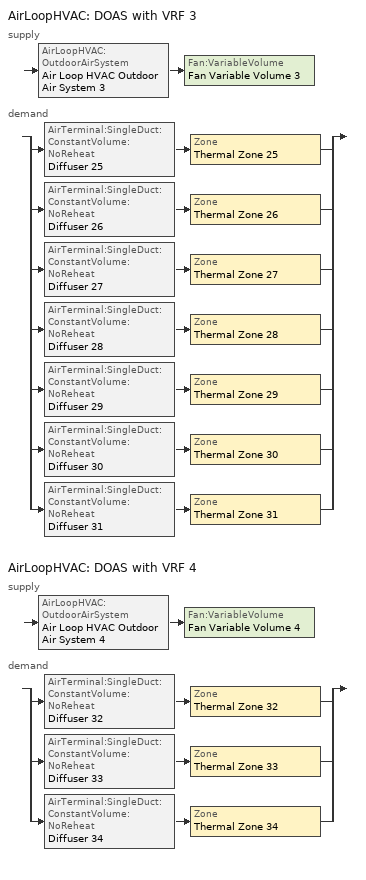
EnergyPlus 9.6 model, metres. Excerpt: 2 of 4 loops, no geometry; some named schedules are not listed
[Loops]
AirLoopHVAC 'DOAS with VRF 3'
 supply: AirLoopHVAC:OutdoorAirSystem 'Air Loop HVAC Outdoor Air System 3' > Fan:VariableVolume 'Fan Variable Volume 3'
 demand: split
  | AirTerminal:SingleDuct:ConstantVolume:NoReheat 'Diffuser 25' > Zone 'Thermal Zone 25'
  | AirTerminal:SingleDuct:ConstantVolume:NoReheat 'Diffuser 26' > Zone 'Thermal Zone 26'
  | AirTerminal:SingleDuct:ConstantVolume:NoReheat 'Diffuser 27' > Zone 'Thermal Zone 27'
  | AirTerminal:SingleDuct:ConstantVolume:NoReheat 'Diffuser 28' > Zone 'Thermal Zone 28'
  | AirTerminal:SingleDuct:ConstantVolume:NoReheat 'Diffuser 29' > Zone 'Thermal Zone 29'
  | AirTerminal:SingleDuct:ConstantVolume:NoReheat 'Diffuser 30' > Zone 'Thermal Zone 30'
  | AirTerminal:SingleDuct:ConstantVolume:NoReheat 'Diffuser 31' > Zone 'Thermal Zone 31'
AirLoopHVAC 'DOAS with VRF 4'
 supply: AirLoopHVAC:OutdoorAirSystem 'Air Loop HVAC Outdoor Air System 4' > Fan:VariableVolume 'Fan Variable Volume 4'
 demand: split
  | AirTerminal:SingleDuct:ConstantVolume:NoReheat 'Diffuser 32' > Zone 'Thermal Zone 32'
  | AirTerminal:SingleDuct:ConstantVolume:NoReheat 'Diffuser 33' > Zone 'Thermal Zone 33'
  | AirTerminal:SingleDuct:ConstantVolume:NoReheat 'Diffuser 34' > Zone 'Thermal Zone 34'
[Controller:MechanicalVentilation] Availability Schedule=Always On Discrete; Demand Controlled Ventilation=No; System Outdoor Air Method=ZoneSum
Name | Zone or ZoneList Name 1 | Design Specification Outdoor Air Object Name 1 | Zone or ZoneList Name 2 | Design Specification Outdoor Air Object Name 2 | Zone or ZoneList Name 3 | Design Specification Outdoor Air Object Name 3 | Zone or ZoneList Name 4 | Design Specification Outdoor Air Object Name 4 | Zone or ZoneList Name 5 | Design Specification Outdoor Air Object Name 5 | Zone or ZoneList Name 6 | Design Specification Outdoor Air Object Name 6 | Zone or ZoneList Name 7 | Design Specification Outdoor Air Object Name 7
Controller Mechanical Ventilation 3 | Thermal Zone 25 | Ventilation 25 | Thermal Zone 26 | Ventilation 26 | Thermal Zone 27 | Ventilation 27 | Thermal Zone 28 | Ventilation 28 | Thermal Zone 29 | Ventilation 29 | Thermal Zone 30 | Ventilation 30 | Thermal Zone 31 | Ventilation 31
Controller Mechanical Ventilation 4 | Thermal Zone 32 | Ventilation 32 | Thermal Zone 33 | Ventilation 33 | Thermal Zone 34 | Ventilation 34
[AirLoopHVAC] Design Supply Air Flow Rate m3/s=AutoSize; Design Return Air Flow Fraction of Supply Air Flow=1
DOAS with VRF 3; DOAS with VRF 4
[Sizing:System] Type of Load to Size On=VentilationRequirement; Design Outdoor Air Flow Rate m3/s=Autosize; Central Heating Maximum System Air Flow Ratio=Autosize; Preheat Design Temperature C=7; Preheat Design Humidity Ratio kgWater/kgDryAir=0.008; Precool Design Temperature C=12.8; Precool Design Humidity Ratio kgWater/kgDryAir=0.008; Central Cooling Design Supply Air Temperature C=12.8; Central Heating Design Supply Air Temperature C=12.8; Type of Zone Sum to Use=NonCoincident; 100% Outdoor Air in Cooling=Yes; 100% Outdoor Air in Heating=Yes; Central Cooling Design Supply Air Humidity Ratio kgWater/kgDryAir=0.0085; Central Heating Design Supply Air Humidity Ratio kgWater/kgDryAir=0.008; Cooling Supply Air Flow Rate Method=DesignDay; Cooling Supply Air Flow Rate m3/s=0; Cooling Supply Air Flow Rate Per Floor Area m3/s-m2=0.00996765; Cooling Fraction of Autosized Cooling Supply Air Flow Rate=1; Cooling Supply Air Flow Rate Per Unit Cooling Capacity m3/s-W=3.94755e-05; Heating Supply Air Flow Rate Method=DesignDay; Heating Supply Air Flow Rate m3/s=0; Heating Supply Air Flow Rate Per Floor Area m3/s-m2=0.00996765; Heating Fraction of Autosized Heating Supply Air Flow Rate=1; Heating Fraction of Autosized Cooling Supply Air Flow Rate=1; Heating Supply Air Flow Rate Per Unit Heating Capacity m3/s-W=3.15882e-05; System Outdoor Air Method=ZoneSum; Zone Maximum Outdoor Air Fraction dimensionless=1; Cooling Design Capacity Method=CoolingDesignCapacity; Cooling Design Capacity W=Autosize; Cooling Design Capacity Per Floor Area W/m2=234.7; Fraction of Autosized Cooling Design Capacity=1; Heating Design Capacity Method=HeatingDesignCapacity; Heating Design Capacity W=Autosize; Heating Design Capacity Per Floor Area W/m2=157; Fraction of Autosized Heating Design Capacity=1; Central Cooling Capacity Control Method=OnOff; Occupant Diversity=Autosize
DOAS with VRF 3; DOAS with VRF 4
[Controller:OutdoorAir] Minimum Outdoor Air Flow Rate m3/s=0; Maximum Outdoor Air Flow Rate m3/s=Autosize; Economizer Control Type=NoEconomizer; Economizer Control Action Type=ModulateFlow; Economizer Maximum Limit Dry-Bulb Temperature C=28; Economizer Maximum Limit Enthalpy J/kg=64000; Economizer Minimum Limit Dry-Bulb Temperature C=-100; Lockout Type=NoLockout; Minimum Limit Type=FixedMinimum; High Humidity Control=No; Control High Indoor Humidity Based on Outdoor Humidity Ratio=Yes; Heat Recovery Bypass Control Type=BypassWhenWithinEconomizerLimits
Name | Mechanical Ventilation Controller
Controller Outdoor Air 3 | Controller Mechanical Ventilation 3
Controller Outdoor Air 4 | Controller Mechanical Ventilation 4
[SetpointManager:MixedAir] Control Variable=Temperature
Name | Setpoint Node or NodeList
Node Air Deck 100% Outoor 3 OS Default SPM | Node Air Deck 100% Outoor 3
Node Air Deck 100% Outoor 4 OS Default SPM | Node Air Deck 100% Outoor 4
[Fan:VariableVolume] Availability Schedule=Always On Discrete hvac_library; Fan Power Minimum Flow Rate Input Method=FixedFlowRate; Fan Power Minimum Flow Fraction=0; Fan Power Minimum Air Flow Rate m3/s=0; Motor Efficiency=0.93; Motor In Airstream Fraction=1; Fan Power Coefficient 1=0.0407599; Fan Power Coefficient 2=0.088045; Fan Power Coefficient 3=-0.0729261; Fan Power Coefficient 4=0.94374; Fan Power Coefficient 5=0
Name | Fan Total Efficiency | Pressure Rise Pa | Maximum Flow Rate m3/s
Fan Variable Volume 3 | 0.62 | 1196 | 109.8
Fan Variable Volume 4 | 0.79 | 404 | Autosize
[SetpointManager:OutdoorAirReset] Control Variable=Temperature; Setpoint at Outdoor Low Temperature C=18; Outdoor Low Temperature C=10; Setpoint at Outdoor High Temperature C=18; Outdoor High Temperature C=24
Name | Setpoint Node or NodeList
OA Temp Reset 3 | Node Air Deck Supply 3
OA Temp Reset 4 | Node Air Deck Supply 4
[ZoneControl:Thermostat] Temperature Difference Between Cutout And Setpoint deltaC=0
Name | Zone or ZoneList | Control Type Schedule | Control 1
Thermal Zone 25 Thermostat | Thermal Zone 25 | Thermal Zone 25 Thermostat Schedule | Thermostat Setpoint Dual Setpoint 25
Thermal Zone 26 Thermostat | Thermal Zone 26 | Thermal Zone 26 Thermostat Schedule | Thermostat Setpoint Dual Setpoint 26
Thermal Zone 27 Thermostat | Thermal Zone 27 | Thermal Zone 27 Thermostat Schedule | Thermostat Setpoint Dual Setpoint 27
Thermal Zone 28 Thermostat | Thermal Zone 28 | Thermal Zone 28 Thermostat Schedule | Thermostat Setpoint Dual Setpoint 28
Thermal Zone 29 Thermostat | Thermal Zone 29 | Thermal Zone 29 Thermostat Schedule | Thermostat Setpoint Dual Setpoint 29
Thermal Zone 30 Thermostat | Thermal Zone 30 | Thermal Zone 30 Thermostat Schedule | Thermostat Setpoint Dual Setpoint 30
Thermal Zone 31 Thermostat | Thermal Zone 31 | Thermal Zone 31 Thermostat Schedule | Thermostat Setpoint Dual Setpoint 31
Thermal Zone 32 Thermostat | Thermal Zone 32 | Thermal Zone 32 Thermostat Schedule | Thermostat Setpoint Dual Setpoint 32
Thermal Zone 33 Thermostat | Thermal Zone 33 | Thermal Zone 33 Thermostat Schedule | Thermostat Setpoint Dual Setpoint 33
Thermal Zone 34 Thermostat | Thermal Zone 34 | Thermal Zone 34 Thermostat Schedule | Thermostat Setpoint Dual Setpoint 34
[ThermostatSetpoint:DualSetpoint]
Name | Heating Setpoint Temperature Schedule | Cooling Setpoint Temperature Schedule
Thermostat Setpoint Dual Setpoint 25 | HtgSetp 25 | ClgSetp 25
Thermostat Setpoint Dual Setpoint 26 | HtgSetp 26 | ClgSetp 26
Thermostat Setpoint Dual Setpoint 27 | HtgSetp 27 | ClgSetp 27
Thermostat Setpoint Dual Setpoint 28 | HtgSetp 28 | ClgSetp 28
Thermostat Setpoint Dual Setpoint 29 | HtgSetp 29 | ClgSetp 29
Thermostat Setpoint Dual Setpoint 30 | HtgSetp 30 | ClgSetp 30
Thermostat Setpoint Dual Setpoint 31 | HtgSetp 31 | ClgSetp 31
Thermostat Setpoint Dual Setpoint 32 | HtgSetp 32 | ClgSetp 32
Thermostat Setpoint Dual Setpoint 33 | HtgSetp 33 | ClgSetp 33
Thermostat Setpoint Dual Setpoint 34 | HtgSetp 34 | ClgSetp 34
[ZoneHVAC:TerminalUnit:VariableRefrigerantFlow] Terminal Unit Availability Schedule=Always On Discrete hvac_library; Cooling Supply Air Flow Rate m3/s=Autosize; No Cooling Supply Air Flow Rate m3/s=Autosize; Heating Supply Air Flow Rate m3/s=Autosize; No Heating Supply Air Flow Rate m3/s=Autosize; Cooling Outdoor Air Flow Rate m3/s=0; Heating Outdoor Air Flow Rate m3/s=0; No Load Outdoor Air Flow Rate m3/s=0; Supply Air Fan Operating Mode Schedule=Always On Discrete hvac_library; Supply Air Fan Placement=DrawThrough; Zone Terminal Unit On Parasitic Electric Energy Use W=30; Zone Terminal Unit Off Parasitic Electric Energy Use W=20; Rated Heating Capacity Sizing Ratio W/W=1; Maximum Outdoor Dry-Bulb Temperature for Supplemental Heater Operation C=1.30501e-311
Name | Supply Air Fan Object | Cooling Coil Object | Heating Coil Object | Controlling Zone or Thermostat Location
VRF Zone Terminal 25 | VRF Zone Terminal Fan 25 | VRF Zone Terminal Cooling Coil 25 | VRF Zone Terminal Heating Coil 25 | Thermal Zone 25
VRF Zone Terminal 26 | VRF Zone Terminal Fan 26 | VRF Zone Terminal Cooling Coil 26 | VRF Zone Terminal Heating Coil 26 | Thermal Zone 26
VRF Zone Terminal 27 | VRF Zone Terminal Fan 27 | VRF Zone Terminal Cooling Coil 27 | VRF Zone Terminal Heating Coil 27 | Thermal Zone 27
VRF Zone Terminal 28 | VRF Zone Terminal Fan 28 | VRF Zone Terminal Cooling Coil 28 | VRF Zone Terminal Heating Coil 28 | Thermal Zone 28
VRF Zone Terminal 29 | VRF Zone Terminal Fan 29 | VRF Zone Terminal Cooling Coil 29 | VRF Zone Terminal Heating Coil 29 | Thermal Zone 29
VRF Zone Terminal 30 | VRF Zone Terminal Fan 30 | VRF Zone Terminal Cooling Coil 30 | VRF Zone Terminal Heating Coil 30 | Thermal Zone 30
VRF Zone Terminal 31 | VRF Zone Terminal Fan 31 | VRF Zone Terminal Cooling Coil 31 | VRF Zone Terminal Heating Coil 31 | Thermal Zone 31
VRF Zone Terminal 32 | VRF Zone Terminal Fan 32 | VRF Zone Terminal Cooling Coil 32 | VRF Zone Terminal Heating Coil 32 | Thermal Zone 32
VRF Zone Terminal 33 | VRF Zone Terminal Fan 33 | VRF Zone Terminal Cooling Coil 33 | VRF Zone Terminal Heating Coil 33 | Thermal Zone 33
VRF Zone Terminal 34 | VRF Zone Terminal Fan 34 | VRF Zone Terminal Cooling Coil 34 | VRF Zone Terminal Heating Coil 34 | Thermal Zone 34
[Coil:Cooling:DX:VariableRefrigerantFlow] Availability Schedule=Always On Discrete hvac_library; Gross Rated Total Cooling Capacity W=Autosize; Gross Rated Sensible Heat Ratio=Autosize; Rated Air Flow Rate m3/s=Autosize; Cooling Capacity Ratio Modifier Function of Temperature Curve=VRFTUCoolCapFT; Cooling Capacity Modifier Curve Function of Flow Fraction=VRFACCoolCapFFF
VRF Zone Terminal Cooling Coil 25; VRF Zone Terminal Cooling Coil 26; VRF Zone Terminal Cooling Coil 27; VRF Zone Terminal Cooling Coil 28; VRF Zone Terminal Cooling Coil 29; VRF Zone Terminal Cooling Coil 30; VRF Zone Terminal Cooling Coil 31; VRF Zone Terminal Cooling Coil 32; VRF Zone Terminal Cooling Coil 33; VRF Zone Terminal Cooling Coil 34
[Coil:Heating:DX:VariableRefrigerantFlow] Availability Schedule=Always On Discrete hvac_library; Gross Rated Heating Capacity W=Autosize; Rated Air Flow Rate m3/s=Autosize; Heating Capacity Ratio Modifier Function of Temperature Curve=Coil Heating DX Variable Refrigerant Flow 1 VRFTUHeatCAPFT; Heating Capacity Modifier Function of Flow Fraction Curve=Coil Heating DX Variable Refrigerant Flow 1 VRFACCoolCapFFF
VRF Zone Terminal Heating Coil 25; VRF Zone Terminal Heating Coil 26; VRF Zone Terminal Heating Coil 27; VRF Zone Terminal Heating Coil 28; VRF Zone Terminal Heating Coil 29; VRF Zone Terminal Heating Coil 30; VRF Zone Terminal Heating Coil 31; VRF Zone Terminal Heating Coil 32; VRF Zone Terminal Heating Coil 33; VRF Zone Terminal Heating Coil 34
[Fan:OnOff] Availability Schedule=Always On Discrete hvac_library; Fan Total Efficiency=0.6; Pressure Rise Pa=300; Maximum Flow Rate m3/s=Autosize; Motor Efficiency=0.8; Motor In Airstream Fraction=1; Fan Power Ratio Function of Speed Ratio Curve=Fan On Off Power Curve 19; Fan Efficiency Ratio Function of Speed Ratio Curve=Fan On Off Efficiency Curve 6
VRF Zone Terminal Fan 25; VRF Zone Terminal Fan 26; VRF Zone Terminal Fan 27; VRF Zone Terminal Fan 28; VRF Zone Terminal Fan 29; VRF Zone Terminal Fan 30; VRF Zone Terminal Fan 31; VRF Zone Terminal Fan 32; VRF Zone Terminal Fan 33; VRF Zone Terminal Fan 34
[AirTerminal:SingleDuct:ConstantVolume:NoReheat] Availability Schedule=Always On Discrete hvac_library; Maximum Air Flow Rate m3/s=AutoSize
Diffuser 25; Diffuser 26; Diffuser 27; Diffuser 28; Diffuser 29; Diffuser 30; Diffuser 31; Diffuser 32; Diffuser 33; Diffuser 34
[Zone equipment]
Thermal Zone 25: VRF Zone Terminal 25, Diffuser 25
Thermal Zone 26: VRF Zone Terminal 26, Diffuser 26
Thermal Zone 27: VRF Zone Terminal 27, Diffuser 27
Thermal Zone 28: VRF Zone Terminal 28, Diffuser 28
Thermal Zone 29: VRF Zone Terminal 29, Diffuser 29
Thermal Zone 30: VRF Zone Terminal 30, Diffuser 30
Thermal Zone 31: VRF Zone Terminal 31, Diffuser 31
Thermal Zone 32: VRF Zone Terminal 32, Diffuser 32
Thermal Zone 33: VRF Zone Terminal 33, Diffuser 33
Thermal Zone 34: VRF Zone Terminal 34, Diffuser 34
[Sizing:Zone] Zone Cooling Design Supply Air Temperature Input Method=SupplyAirTemperature; Zone Cooling Design Supply Air Temperature Difference deltaC=11.11; Zone Heating Design Supply Air Temperature Input Method=SupplyAirTemperature; Zone Heating Design Supply Air Temperature Difference deltaC=11.11; Zone Cooling Design Supply Air Humidity Ratio kgWater/kgDryAir=0.0085; Zone Heating Design Supply Air Humidity Ratio kgWater/kgDryAir=0.008; Cooling Design Air Flow Method=DesignDay; Cooling Design Air Flow Rate m3/s=0; Cooling Minimum Air Flow per Zone Floor Area m3/s-m2=0.000762; Cooling Minimum Air Flow m3/s=0; Cooling Minimum Air Flow Fraction=0; Heating Design Air Flow Method=DesignDay; Heating Design Air Flow Rate m3/s=0; Heating Maximum Air Flow per Zone Floor Area m3/s-m2=0.002032; Heating Maximum Air Flow m3/s=0.141576; Heating Maximum Air Flow Fraction=0.3; Account for Dedicated Outdoor Air System=No
Name | Zone Cooling Design Supply Air Temperature C | Zone Heating Design Supply Air Temperature C | Design Specification Outdoor Air Object
Thermal Zone 25 | 18.3 | 37.6 | Ventilation 25
Thermal Zone 26 | 18.3 | 37.6 | Ventilation 26
Thermal Zone 27 | 18.3 | 37.6 | Ventilation 27
Thermal Zone 28 | 18.3 | 37.6 | Ventilation 28
Thermal Zone 29 | 18.3 | 37.6 | Ventilation 29
Thermal Zone 30 | 18.3 | 37.6 | Ventilation 30
Thermal Zone 31 | 18.3 | 37.6 | Ventilation 31
Thermal Zone 32 | 12.7 | 41.5 | Ventilation 32
Thermal Zone 33 | 12.7 | 41.5 | Ventilation 33
Thermal Zone 34 | 12.7 | 41.5 | Ventilation 34
[DesignSpecification:OutdoorAir] Outdoor Air Method=Sum; Outdoor Air Flow per Person m3/s-person=0; Outdoor Air Flow per Zone Floor Area m3/s-m2=0; Outdoor Air Flow per Zone m3/s=0
Name | Outdoor Air Flow Air Changes per Hour 1/hr
Ventilation 25; Ventilation 26; Ventilation 27; Ventilation 28; Ventilation 29; Ventilation 30; Ventilation 31 | 0.65
Ventilation 32; Ventilation 33; Ventilation 34 | 1.01
[Schedule:Day:Interval]
HtgSetp Summer Design Day 25: No, 24:00, 15.6
HtgSetp Winter Design Day 25: No, 24:00, 21
HtgSetp Default Schedule 25: Temperature 36, No, 01:00, 22.2, 02:00, 22.2, 03:00, 22.2, 04:00, 22.2, 05:00, 22.2, 06:00, 22.2, 07:00, 19, 08:00, 19, 09:00, 19, 10:00, 19, 11:00, 19, 12:00, 19, 13:00, 19, 14:00, 19, 15:00, 19, 16:00, 19, 17:00, 19, 18:00, 19, 19:00, 19, 20:00, 19, 21:00, 22.2, 22:00, 22.2, 23:00, 22.2, 24:00, 22.2
[Schedule:Week:Daily]
HtgSetp 25 Week Rule - Jan1-Dec31: HtgSetp Default Schedule 25, HtgSetp Default Schedule 25, HtgSetp Default Schedule 25, HtgSetp Default Schedule 25, HtgSetp Default Schedule 25, HtgSetp Default Schedule 25, HtgSetp Default Schedule 25, HtgSetp Default Schedule 25, HtgSetp Summer Design Day 25, HtgSetp Winter Design Day 25, HtgSetp Default Schedule 25, HtgSetp Default Schedule 25
ClgSetp 25 Week Rule - Jan1-Dec31: ClgSetp Default Schedule 25, ClgSetp Default Schedule 25, ClgSetp Default Schedule 25, ClgSetp Default Schedule 25, ClgSetp Default Schedule 25, ClgSetp Default Schedule 25, ClgSetp Default Schedule 25, ClgSetp Default Schedule 25, ClgSetp Summer Design Day 25, ClgSetp Winter Design Day 25, ClgSetp Default Schedule 25, ClgSetp Default Schedule 25
HtgSetp 26 Week Rule - Jan1-Dec31: HtgSetp Default Schedule 26, HtgSetp Default Schedule 26, HtgSetp Default Schedule 26, HtgSetp Default Schedule 26, HtgSetp Default Schedule 26, HtgSetp Default Schedule 26, HtgSetp Default Schedule 26, HtgSetp Default Schedule 26, HtgSetp Summer Design Day 26, HtgSetp Winter Design Day 26, HtgSetp Default Schedule 26, HtgSetp Default Schedule 26
ClgSetp 26 Week Rule - Jan1-Dec31: ClgSetp Default Schedule 26, ClgSetp Default Schedule 26, ClgSetp Default Schedule 26, ClgSetp Default Schedule 26, ClgSetp Default Schedule 26, ClgSetp Default Schedule 26, ClgSetp Default Schedule 26, ClgSetp Default Schedule 26, ClgSetp Summer Design Day 26, ClgSetp Winter Design Day 26, ClgSetp Default Schedule 26, ClgSetp Default Schedule 26
HtgSetp 27 Week Rule - Jan1-Dec31: HtgSetp Default Schedule 27, HtgSetp Default Schedule 27, HtgSetp Default Schedule 27, HtgSetp Default Schedule 27, HtgSetp Default Schedule 27, HtgSetp Default Schedule 27, HtgSetp Default Schedule 27, HtgSetp Default Schedule 27, HtgSetp Summer Design Day 27, HtgSetp Winter Design Day 27, HtgSetp Default Schedule 27, HtgSetp Default Schedule 27
ClgSetp 27 Week Rule - Jan1-Dec31: ClgSetp Default Schedule 27, ClgSetp Default Schedule 27, ClgSetp Default Schedule 27, ClgSetp Default Schedule 27, ClgSetp Default Schedule 27, ClgSetp Default Schedule 27, ClgSetp Default Schedule 27, ClgSetp Default Schedule 27, ClgSetp Summer Design Day 27, ClgSetp Winter Design Day 27, ClgSetp Default Schedule 27, ClgSetp Default Schedule 27
HtgSetp 28 Week Rule - Jan1-Dec31: HtgSetp Default Schedule 28, HtgSetp Default Schedule 28, HtgSetp Default Schedule 28, HtgSetp Default Schedule 28, HtgSetp Default Schedule 28, HtgSetp Default Schedule 28, HtgSetp Default Schedule 28, HtgSetp Default Schedule 28, HtgSetp Summer Design Day 28, HtgSetp Winter Design Day 28, HtgSetp Default Schedule 28, HtgSetp Default Schedule 28
ClgSetp 28 Week Rule - Jan1-Dec31: ClgSetp Default Schedule 28, ClgSetp Default Schedule 28, ClgSetp Default Schedule 28, ClgSetp Default Schedule 28, ClgSetp Default Schedule 28, ClgSetp Default Schedule 28, ClgSetp Default Schedule 28, ClgSetp Default Schedule 28, ClgSetp Summer Design Day 28, ClgSetp Winter Design Day 28, ClgSetp Default Schedule 28, ClgSetp Default Schedule 28
HtgSetp 29 Week Rule - Jan1-Dec31: HtgSetp Default Schedule 29, HtgSetp Default Schedule 29, HtgSetp Default Schedule 29, HtgSetp Default Schedule 29, HtgSetp Default Schedule 29, HtgSetp Default Schedule 29, HtgSetp Default Schedule 29, HtgSetp Default Schedule 29, HtgSetp Summer Design Day 29, HtgSetp Winter Design Day 29, HtgSetp Default Schedule 29, HtgSetp Default Schedule 29
ClgSetp 29 Week Rule - Jan1-Dec31: ClgSetp Default Schedule 29, ClgSetp Default Schedule 29, ClgSetp Default Schedule 29, ClgSetp Default Schedule 29, ClgSetp Default Schedule 29, ClgSetp Default Schedule 29, ClgSetp Default Schedule 29, ClgSetp Default Schedule 29, ClgSetp Summer Design Day 29, ClgSetp Winter Design Day 29, ClgSetp Default Schedule 29, ClgSetp Default Schedule 29
HtgSetp 30 Week Rule - Jan1-Dec31: HtgSetp Default Schedule 30, HtgSetp Default Schedule 30, HtgSetp Default Schedule 30, HtgSetp Default Schedule 30, HtgSetp Default Schedule 30, HtgSetp Default Schedule 30, HtgSetp Default Schedule 30, HtgSetp Default Schedule 30, HtgSetp Summer Design Day 30, HtgSetp Winter Design Day 30, HtgSetp Default Schedule 30, HtgSetp Default Schedule 30
ClgSetp 30 Week Rule - Jan1-Dec31: ClgSetp Default Schedule 30, ClgSetp Default Schedule 30, ClgSetp Default Schedule 30, ClgSetp Default Schedule 30, ClgSetp Default Schedule 30, ClgSetp Default Schedule 30, ClgSetp Default Schedule 30, ClgSetp Default Schedule 30, ClgSetp Summer Design Day 30, ClgSetp Winter Design Day 30, ClgSetp Default Schedule 30, ClgSetp Default Schedule 30
HtgSetp 31 Week Rule - Jan1-Dec31: HtgSetp Default Schedule 31, HtgSetp Default Schedule 31, HtgSetp Default Schedule 31, HtgSetp Default Schedule 31, HtgSetp Default Schedule 31, HtgSetp Default Schedule 31, HtgSetp Default Schedule 31, HtgSetp Default Schedule 31, HtgSetp Summer Design Day 31, HtgSetp Winter Design Day 31, HtgSetp Default Schedule 31, HtgSetp Default Schedule 31
ClgSetp 31 Week Rule - Jan1-Dec31: ClgSetp Default Schedule 31, ClgSetp Default Schedule 31, ClgSetp Default Schedule 31, ClgSetp Default Schedule 31, ClgSetp Default Schedule 31, ClgSetp Default Schedule 31, ClgSetp Default Schedule 31, ClgSetp Default Schedule 31, ClgSetp Summer Design Day 31, ClgSetp Winter Design Day 31, ClgSetp Default Schedule 31, ClgSetp Default Schedule 31
HtgSetp 32 Week Rule - Jan1-Dec31: HtgSetp Default Schedule 32, HtgSetp Default Schedule 32, HtgSetp Default Schedule 32, HtgSetp Default Schedule 32, HtgSetp Default Schedule 32, HtgSetp Default Schedule 32, HtgSetp Default Schedule 32, HtgSetp Default Schedule 32, HtgSetp Summer Design Day 32, HtgSetp Winter Design Day 32, HtgSetp Default Schedule 32, HtgSetp Default Schedule 32
ClgSetp 32 Week Rule - Jan1-Dec31: ClgSetp Default Schedule 32, ClgSetp Default Schedule 32, ClgSetp Default Schedule 32, ClgSetp Default Schedule 32, ClgSetp Default Schedule 32, ClgSetp Default Schedule 32, ClgSetp Default Schedule 32, ClgSetp Default Schedule 32, ClgSetp Summer Design Day 32, ClgSetp Winter Design Day 32, ClgSetp Default Schedule 32, ClgSetp Default Schedule 32
HtgSetp 33 Week Rule - Jan1-Dec31: HtgSetp Default Schedule 33, HtgSetp Default Schedule 33, HtgSetp Default Schedule 33, HtgSetp Default Schedule 33, HtgSetp Default Schedule 33, HtgSetp Default Schedule 33, HtgSetp Default Schedule 33, HtgSetp Default Schedule 33, HtgSetp Summer Design Day 33, HtgSetp Winter Design Day 33, HtgSetp Default Schedule 33, HtgSetp Default Schedule 33
ClgSetp 33 Week Rule - Jan1-Dec31: ClgSetp Default Schedule 33, ClgSetp Default Schedule 33, ClgSetp Default Schedule 33, ClgSetp Default Schedule 33, ClgSetp Default Schedule 33, ClgSetp Default Schedule 33, ClgSetp Default Schedule 33, ClgSetp Default Schedule 33, ClgSetp Summer Design Day 33, ClgSetp Winter Design Day 33, ClgSetp Default Schedule 33, ClgSetp Default Schedule 33
HtgSetp 34 Week Rule - Jan1-Dec31: HtgSetp Default Schedule 34, HtgSetp Default Schedule 34, HtgSetp Default Schedule 34, HtgSetp Default Schedule 34, HtgSetp Default Schedule 34, HtgSetp Default Schedule 34, HtgSetp Default Schedule 34, HtgSetp Default Schedule 34, HtgSetp Summer Design Day 34, HtgSetp Winter Design Day 34, HtgSetp Default Schedule 34, HtgSetp Default Schedule 34
ClgSetp 34 Week Rule - Jan1-Dec31: ClgSetp Default Schedule 34, ClgSetp Default Schedule 34, ClgSetp Default Schedule 34, ClgSetp Default Schedule 34, ClgSetp Default Schedule 34, ClgSetp Default Schedule 34, ClgSetp Default Schedule 34, ClgSetp Default Schedule 34, ClgSetp Summer Design Day 34, ClgSetp Winter Design Day 34, ClgSetp Default Schedule 34, ClgSetp Default Schedule 34
[Schedule:Year]
HtgSetp 25: HtgSetp 25 Week Rule - Jan1-Dec31, 1, 1, 12, 31
ClgSetp 25: ClgSetp 25 Week Rule - Jan1-Dec31, 1, 1, 12, 31
HtgSetp 26: HtgSetp 26 Week Rule - Jan1-Dec31, 1, 1, 12, 31
ClgSetp 26: ClgSetp 26 Week Rule - Jan1-Dec31, 1, 1, 12, 31
HtgSetp 27: HtgSetp 27 Week Rule - Jan1-Dec31, 1, 1, 12, 31
ClgSetp 27: ClgSetp 27 Week Rule - Jan1-Dec31, 1, 1, 12, 31
HtgSetp 28: HtgSetp 28 Week Rule - Jan1-Dec31, 1, 1, 12, 31
ClgSetp 28: ClgSetp 28 Week Rule - Jan1-Dec31, 1, 1, 12, 31
HtgSetp 29: HtgSetp 29 Week Rule - Jan1-Dec31, 1, 1, 12, 31
ClgSetp 29: ClgSetp 29 Week Rule - Jan1-Dec31, 1, 1, 12, 31
HtgSetp 30: HtgSetp 30 Week Rule - Jan1-Dec31, 1, 1, 12, 31
ClgSetp 30: ClgSetp 30 Week Rule - Jan1-Dec31, 1, 1, 12, 31
HtgSetp 31: HtgSetp 31 Week Rule - Jan1-Dec31, 1, 1, 12, 31
ClgSetp 31: ClgSetp 31 Week Rule - Jan1-Dec31, 1, 1, 12, 31
HtgSetp 32: HtgSetp 32 Week Rule - Jan1-Dec31, 1, 1, 12, 31
ClgSetp 32: ClgSetp 32 Week Rule - Jan1-Dec31, 1, 1, 12, 31
HtgSetp 33: HtgSetp 33 Week Rule - Jan1-Dec31, 1, 1, 12, 31
ClgSetp 33: ClgSetp 33 Week Rule - Jan1-Dec31, 1, 1, 12, 31
HtgSetp 34: HtgSetp 34 Week Rule - Jan1-Dec31, 1, 1, 12, 31
ClgSetp 34: ClgSetp 34 Week Rule - Jan1-Dec31, 1, 1, 12, 31
[Schedule:Compact]
Thermal Zone 25 Thermostat Schedule; Thermal Zone 26 Thermostat Schedule; Thermal Zone 27 Thermostat Schedule; Thermal Zone 28 Thermostat Schedule; Thermal Zone 29 Thermostat Schedule; Thermal Zone 30 Thermostat Schedule; Thermal Zone 31 Thermostat Schedule; Thermal Zone 32 Thermostat Schedule; Thermal Zone 33 Thermostat Schedule; Thermal Zone 34 Thermostat Schedule: Through: 12/31, For: AllDays, Until: 24:00, 4
[Curve:Biquadratic] Input Unit Type for X=Temperature; Input Unit Type for Y=Temperature; Output Unit Type=Dimensionless
Name | Coefficient1 Constant | Coefficient2 x | Coefficient3 x**2 | Coefficient4 y | Coefficient5 y**2 | Coefficient6 x*y | Minimum Value of x | Maximum Value of x | Minimum Value of y | Maximum Value of y | Minimum Curve Output | Maximum Curve Output
VRFTUCoolCapFT | 0.0585884 | 0.0587397 | -0.000210275 | 0.010937 | -0.000121955 | -0.000524662 | 15 | 23.89 | 20 | 43.33 | 0.8083 | 1.2583
Coil Heating DX Variable Refrigerant Flow 1 VRFTUHeatCAPFT | 0.375444 | 0.0668191 | -0.00194171 | 0.0442618 | -0.000400958 | -0.00148198 | 21.11 | 27.22 | -15 | 18.33 | 0.6074 | 1
[Curve:Cubic]
Fan On Off Efficiency Curve 6: Coefficient1 Constant=1; Coefficient2 x=0; Coefficient3 x**2=0; Coefficient4 x**3=0; Minimum Value of x=0; Maximum Value of x=1
[Curve:Quadratic] Coefficient1 Constant=0.8; Coefficient2 x=0.2; Coefficient3 x**2=0; Minimum Value of x=0.5; Maximum Value of x=1.5
VRFACCoolCapFFF; Coil Heating DX Variable Refrigerant Flow 1 VRFACCoolCapFFF
[Curve:Exponent]
Fan On Off Power Curve 19: Coefficient1 Constant=1; Coefficient2 Constant=0; Coefficient3 Constant=0; Minimum Value of x=0; Maximum Value of x=1
[Schedule:Constant]
Always On Discrete; Always On Discrete hvac_library: 1
